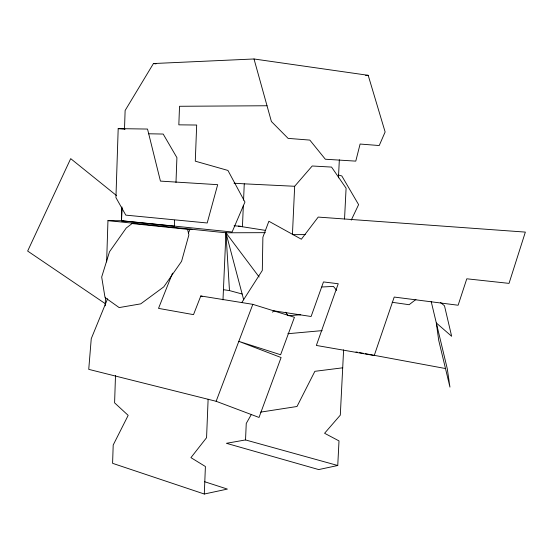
<?xml version="1.0" encoding="UTF-8"?>
<svg xmlns="http://www.w3.org/2000/svg" width="553" height="553" viewBox="0 0 553 553"><rect width="100%" height="100%" fill="white"/><g stroke="black" fill="none" stroke-linecap="round" stroke-linejoin="round"><path stroke-width="0.83" d="M105.222 305.795L105.499 297.196M106.632 261.922L107.959 220.633L123.153 220.73M118.19 128.621L115.936 197.608L125.794 215.131L207.202 222.983L217.682 184.674L160.439 181.108L147.527 129.056L118.19 128.621L125.075 129.139M115.501 375.459L114.595 402.847L128.172 415.372L113.199 445.027L112.591 463.324L204.299 494.023L227.387 489.087L204.499 481.677M267.023 105.754L179.525 106.28L178.833 124.84L196.681 125.033L195.285 161.172L227.933 170.442L244.951 202.059L232.108 231.997L121.473 220.702L121.93 206.926M124.494 129.443L125.123 110.503L153.444 63.54L254.014 58.977L368.187 75.312L385.13 131.96L379.227 145.543L360.1 144.043L355.779 161.13L325.33 159.229L309.832 140.089L288.106 138.381L271.399 121.508L254.014 58.977M121.964 207.956L121.536 220.827L174.361 226.225L174.582 220.225M175.985 182.497L176.912 157.633L163.183 134.054L148.543 133.771M204.299 494.023L205.405 466.518L190.937 457.642L206.566 437.693L208.122 399.218M222.983 299.892L225.949 232.792L107.959 220.633M265.316 230.366L242.442 226.751L243.348 205.287M243.569 200.138L244.26 183.831L234.03 183.202M343.613 349.849L340.302 415.144L324.583 433.269L339.003 440.907L337.752 465.502L245.532 439.939L246.251 423.439L251.366 414.453M344.54 219.009L346.088 188.2L331.558 167.082L312.21 165.997L294.666 186.278L292.426 234.659L305.263 234.596M338.443 177.852L339.342 159.762M216.14 401.291L252.818 304.344L294.431 317.291L280.613 354.756L238.813 341.36L281.097 357.542L259.025 417.446L216.14 401.291L88.743 369.356L91.252 338.685L107.572 298.779M252.818 304.344L200.801 295.959L193.515 314.636L158.517 308.38L172.522 273.147M188.442 233.117L190.032 229.115M351.245 220.122L358.607 204.638L341.823 175.951L338.484 175.073M241.82 302.484L262.309 270.458L262.882 237.237L268.869 221.248L301.35 239.221L318.21 217.087L525.35 232.101L509.03 283.378L466.787 278.795L458.126 305.235L394.213 297.058L374.236 355.517L316.357 345.445L338.236 283.744L323.477 281.926L311.104 316.496L273.528 310.786L272.601 312.231M415.925 299.456L409.116 304.71L392.201 302.297M132.077 223.557L126.229 228.03L109.501 251.76L101.683 277.032L105.015 297.514L119.151 307.579L140.718 303.86L163.785 286.869L181.571 261.348L188.898 234.831L187.55 229.315L132.077 223.557L136.473 223.578M337.752 465.502L318.701 469.573L226.412 443.306L245.532 439.939M260.629 412.123L297.002 406.496L314.871 371.319L342.708 367.807M287.85 333.722L322.157 330.618M300.728 314.754L288.189 315.687L285.59 312.238M321.887 287L333.438 286.406L336.673 290.366M365.609 75.388L368.187 75.312M265.392 232.661L225.949 232.792L229.474 290.581L242.152 294.023M187.55 229.315L191.981 229.315M121.473 220.702L123.188 220.709M244.26 183.831L294.666 186.278M234.064 225.811L240.825 226.295M153.444 63.54L156.001 63.872M238.357 226.163L242.442 226.751M223.502 289.71L229.474 290.581M355.994 351.957L357.687 352.268M359.381 352.586L363.604 353.367M365.298 353.678L445.621 368.561M200.801 295.959L202.391 296.622M105.319 303.708L27.65 251.055L70.694 158.635L116.427 195.486M440.499 302.505L444.488 305.788L451.649 336.286L436.324 322.973L438.674 340.143L449.942 387.1L447.308 368.872L431.181 301.482M259.143 277.005L225.949 232.792L243.7 299.857"/></g></svg>
